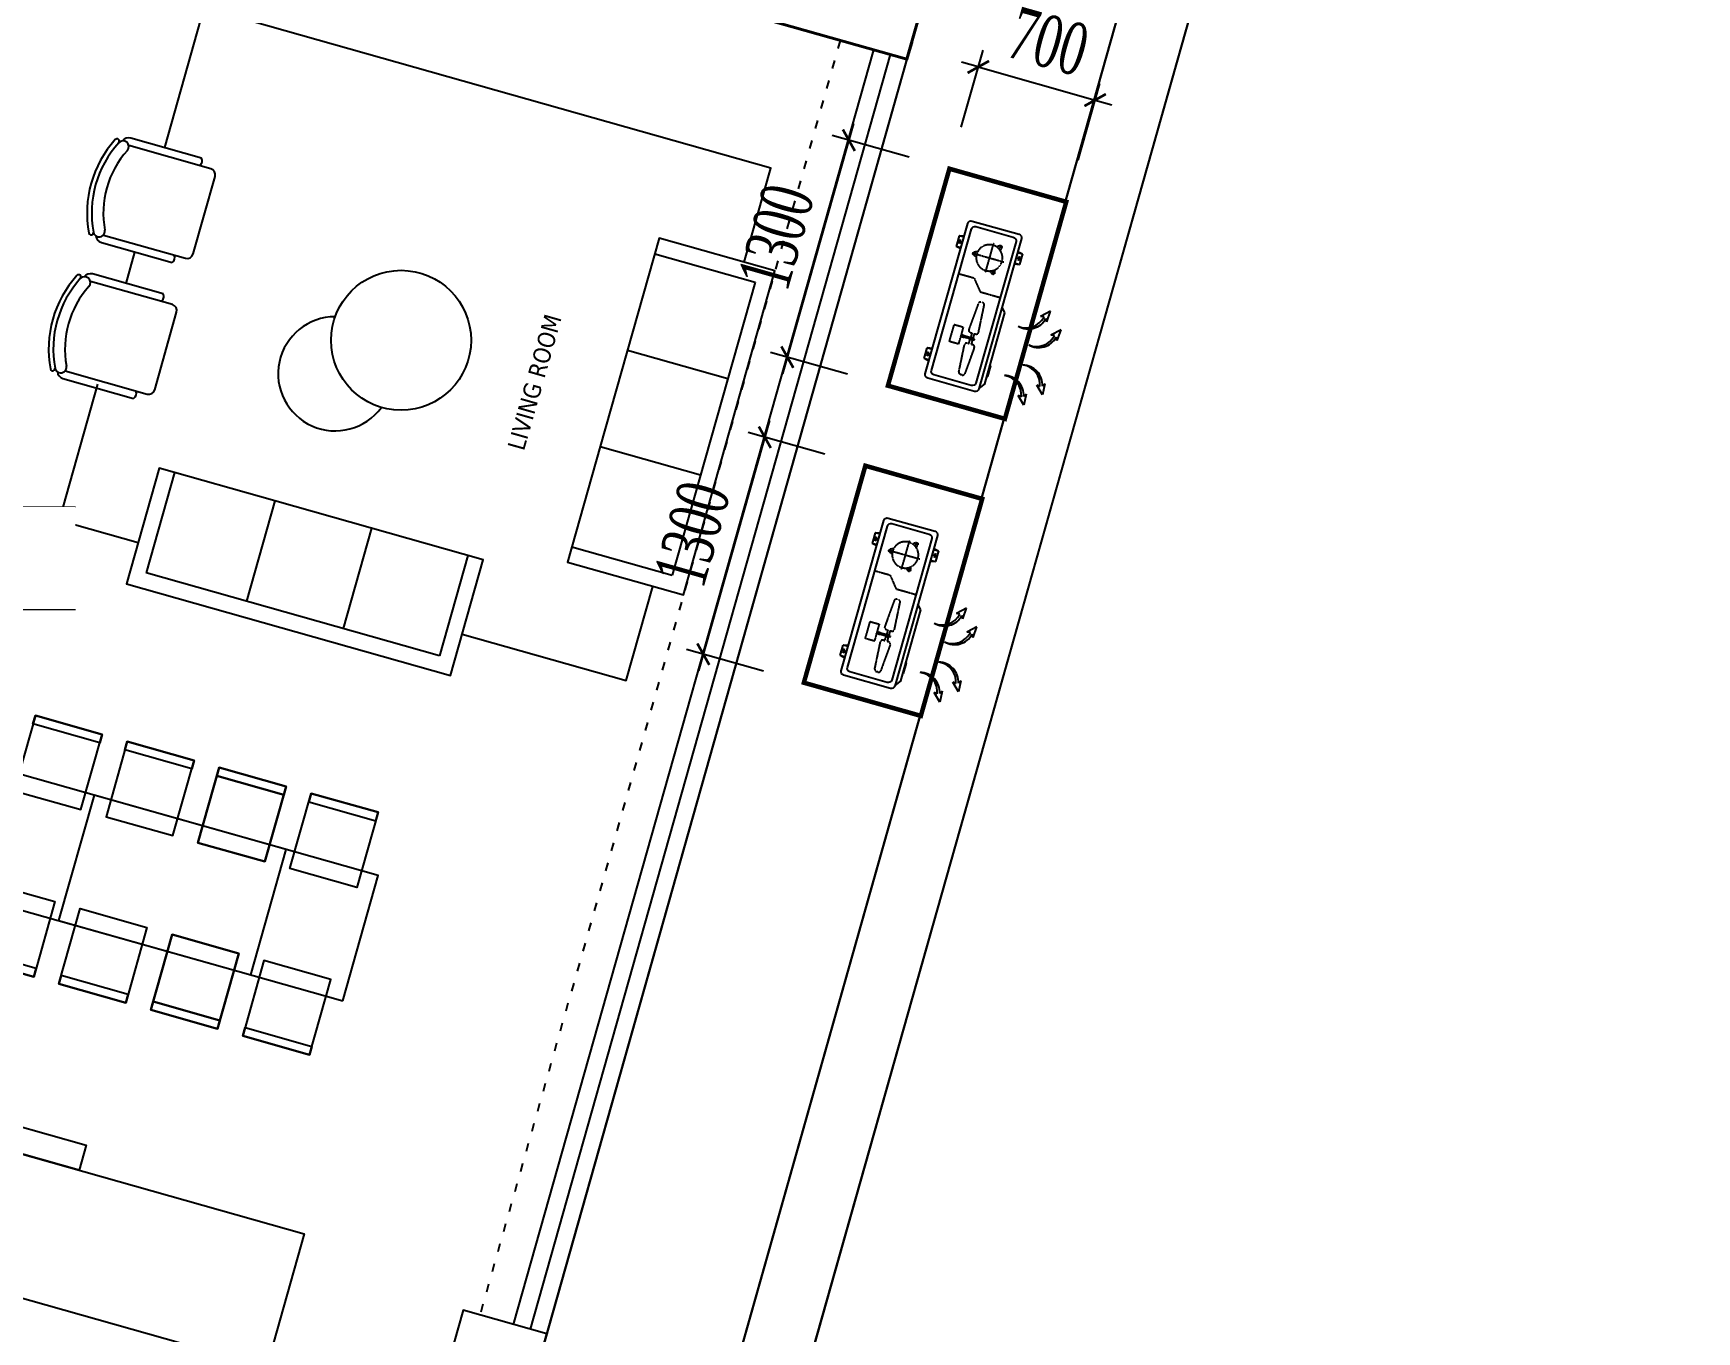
# Model space of a CAD drawing. Header units: millimetres. Extents: x -361654186 to 361255443, y -278569811 to 278836587.
# Drawn here: x -17679 to -8104, y 156028 to 163504 of the extents above; entities that cross this region are included whole.
import ezdxf
from ezdxf.enums import TextEntityAlignment as Align
from ezdxf.xclip import XClip

# ---------------------------------------------------------------- set-up
doc = ezdxf.new("R2010")
doc.units = ezdxf.units.MM
doc.header["$MEASUREMENT"] = 0
doc.header["$XCLIPFRAME"] = 0
doc.set_wipeout_variables(frame=1)
doc.linetypes.add('ACAD_ISO03W100', pattern=[30, 12, -18])
doc.linetypes.add('HIDDEN', pattern=[0.375, 0.25, -0.125])
for name, color, linetype in [('1VinaPVC-Text', 9, 'Continuous'), ('220403_HDN_Penthouse Plan$0$A-_FURN----_E-_N', 251, 'Continuous'), ('220403_HDN_Penthouse Plan$0$A-DRAIN', 8, 'Continuous'), ('220403_HDN_Penthouse Plan$0$FURN', 8, 'Continuous'), ('A-_FURN----_E-_N', 251, 'Continuous'), ('AC-EAD', 6, 'Continuous'), ('CCU_ De xuat MEP _ E', 2, 'Continuous'), ('IDEA - dim', 251, 'Continuous'), ('KT-Net manh', 139, 'Continuous'), ('KT-Thay', 7, 'Continuous'), ('VCC-AC-unit AC', 1, 'Continuous'), ('Xref_NT1+NT2_MBDV Cot vach_220729$0$ccu12-Thay', 7, 'Continuous')]:
    doc.layers.add(name, color=color, linetype=linetype)
doc.layers.add('DO DIEN TICH SAN', color=40, linetype='Continuous', plot=False)
for name, color, linetype, lineweight in [('KT-Chuviet', 255, 'Continuous', 15), ('KT-Net cat', 1, 'Continuous', 40), ('KT-Net thay', 7, 'Continuous', 15), ('KT-Net truc', 18, 'Continuous', 15)]:
    doc.layers.add(name, color=color, linetype=linetype, lineweight=lineweight)
doc.styles.add('font unicode ccu', font='arial.ttf')
doc.styles.add('ROMANS', font='ROMANS.SHX')
doc.styles.add('Tahoma', font='tahoma.ttf')
doc.styles.add('vntimeh.shx', font='vntimeh.shx', dxfattribs={"width": 0.65})
doc.dimstyles.new('1-150-HVAC DIM', dxfattribs={"dimscale": 100, "dimtxt": 3, "dimasz": 1, "dimexe": 1, "dimexo": 0, "dimgap": 1, "dimtad": 1, "dimdec": 0, "dimrnd": 10, "dimzin": 0, "dimdsep": 46, "dimtxsty": 'vntimeh.shx', "dimblk": 'ARCHTICK', "dimcen": 0.2, "dimdle": 1, "dimclrd": 7, "dimclre": 7, "dimclrt": 150, "dimadec": 0, "dimazin": 0, "dimtm": 1e-09, "dimtfac": 1, "dimtdec": 0, "dimtix": 1, "dimtmove": 0, "dimatfit": 3, "dimfxl": 3.6, "dimfxlon": 1, "dimtzin": 0, "dimarcsym": 0})

# ---------------------------------------------------------------- blocks, each defined once
blk = doc.blocks.new('OU DHCB')
at = {"ltscale": 10}
for p, q in [((-145596.7359835756, -72628.19858895507), (-145596.7359835755, -73528.19858895507)), ((-145296.7359835756, -72608.19858895507), (-145576.7359835756, -72608.19858895507)), ((-145568.159058152, -72656.08931015906), (-145568.1590581519, -73502.79584965573)), ((-145324.4190639546, -72636.08931015906), (-145548.159058152, -72636.08931015906)), ((-145301.9190639545, -73502.79584965573), (-145301.9190639546, -72656.08931015906)), ((-145276.7359835755, -73528.19858895507), (-145276.7359835756, -72628.19858895507)), ((-145251.7359835756, -72666.54320485782), (-145276.7359835756, -72633.91402237766)), ((-145251.7359835756, -72666.54320485782), (-145251.7359835755, -73091.63776905168)), ((-145251.7359835755, -73091.63776905168), (-145276.7359835756, -73117.74108818787)), ((-145548.1590581519, -73522.79584965573), (-145324.4190639545, -73522.79584965573)), ((-145576.7359835755, -73548.19858895507), (-145296.7359835755, -73548.19858895507))]:
    blk.add_line(p, q, dxfattribs=at)
for p, q in [((-145600.3090889574, -72742.46089483847), (-145627.2724797422, -72742.46089483894)), ((-145596.7359835737, -72704.6985221715), (-145626.5373331342, -72710.6859819922)), ((-145596.7359835737, -72710.68598199266), (-145626.5373331342, -72710.6859819922)), ((-145626.5373331342, -72710.6859819922), (-145626.537333134, -72774.23580768521)), ((-145613.7907843499, -72729.27302923848), (-145613.7907843499, -72756.23642001537)), ((-145251.7359835756, -72709.72133146526), (-145246.9346340166, -72710.68598199266)), ((-145251.7359835756, -72710.68598199272), (-145246.9346340166, -72710.68598199266)), ((-145251.7359835756, -72742.46089483929), (-145246.1994874087, -72742.46089483934)), ((-145246.9346340166, -72710.68598199266), (-145246.9346340169, -72774.23580768568)), ((-145596.7359835744, -72774.23580768568), (-145626.5373331339, -72774.23580768521)), ((-145596.7359835746, -72780.22326750544), (-145626.5373331342, -72774.23580768521)), ((-145251.7359835756, -72774.23580768573), (-145246.934634017, -72774.23580768568)), ((-145251.7359835756, -72775.20045821296), (-145246.9346340166, -72774.23580768568)), ((-145600.3090889574, -73413.93628307173), (-145627.2724797422, -73413.93628307126)), ((-145596.7359835746, -73376.17391040476), (-145626.5373331342, -73382.16137022499)), ((-145596.7359835744, -73382.16137022452), (-145626.5373331339, -73382.16137022499)), ((-145626.5373331342, -73445.711195918), (-145626.537333134, -73382.16137022499)), ((-145613.7907843499, -73427.12414867172), (-145613.7907843499, -73400.16075789483)), ((-145276.7359835763, -73376.1739104043), (-145246.9346340166, -73382.16137022452)), ((-145276.7359835764, -73382.16137022406), (-145246.934634017, -73382.16137022452)), ((-145273.1628781935, -73413.93628307126), (-145246.1994874087, -73413.9362830708)), ((-145259.6811828009, -73427.12414867125), (-145259.6811828009, -73400.16075789437)), ((-145246.9346340166, -73445.71119591754), (-145246.9346340169, -73382.16137022452)), ((-145596.7359835737, -73445.71119591754), (-145626.5373331342, -73445.711195918)), ((-145596.7359835737, -73451.6986557387), (-145626.5373331342, -73445.711195918)), ((-145276.7359835771, -73445.71119591707), (-145246.9346340166, -73445.71119591754)), ((-145276.7359835771, -73451.69865573823), (-145246.9346340166, -73445.71119591754))]:
    blk.add_line(p, q)
at = {"linetype": 'HIDDEN', "ltscale": 1.5}
for p, q in [((-145413.9539361256, -72690.93626985545), (-145425.2743603915, -72850.3464246098)), ((-145391.7116543167, -72679.24295534656), (-145400.5201600925, -72679.24295534656)), ((-145366.9574540176, -72850.3464246098), (-145378.2778782834, -72690.93626985545)), ((-145413.9539361256, -73100.72940071652), (-145425.2743603915, -72941.3192459621)), ((-145411.8405843586, -72927.5993492777), (-145402.8542549818, -72927.5993492777)), ((-145402.8542549818, -72927.5993492777), (-145402.8542549818, -72902.06651731845)), ((-145402.8542549818, -72902.06651731845), (-145389.3775594272, -72902.06651731845)), ((-145389.3775594272, -72927.5993492777), (-145389.3775594272, -72902.06651731845)), ((-145389.3775594272, -72927.5993492777), (-145380.3912300507, -72927.5993492777)), ((-145366.9574540176, -72941.3192459621), (-145378.2778782834, -73100.72940071652)), ((-145424.3244128572, -73457.61947981999), (-145424.3244128572, -73284.34750655977)), ((-145372.1718516731, -73297.9798048001), (-145387.1776447338, -73289.31620613698)), ((-145384.0065475349, -73301.15090199895), (-145375.342948872, -73286.14510893813)), ((-145504.9601435018, -73370.98349318982), (-145522.2873408278, -73370.98349318982)), ((-145513.6237421648, -73362.31989452682), (-145513.6237421648, -73379.64709185276)), ((-145510.9603994874, -73370.98349318982), (-145337.6884262272, -73370.98349318982)), ((-145384.0065475349, -73440.81608438081), (-145375.342948872, -73455.82187744146)), ((-145387.1776447338, -73452.6507802426), (-145372.1718516731, -73443.98718157967))]:
    blk.add_line(p, q, dxfattribs=at)
for points in [[(-145514.0369933077, -72845.00641289927), (-145514.0369933077, -72946.6592576727), (-145460.1302110892, -72946.6592576727), (-145460.1302110892, -72845.00641289927)], [(-145438.3748983174, -72892.94521453363), (-145378.3072809206, -72892.94521453363), (-145378.3072809206, -72898.7209469756), (-145438.3748983174, -72898.7209469756)]]:
    blk.add_lwpolyline(points, close=True, dxfattribs=at)
for points in [[(-145411.8405843586, -72864.06632129426), (-145402.8542549818, -72864.06632129426), (-145402.8542549818, -72889.59915325334), (-145389.3775594272, -72889.59915325334), (-145389.3775594272, -72864.06632129426), (-145380.3912300507, -72864.06632129426)], [(-145460.1302110892, -72902.18613808436), (-145439.9151677571, -72902.18613808436), (-145439.9151677571, -72889.4795324876), (-145460.1302110892, -72889.4795324876)], [(-145568.1590581519, -73235.6644869287), (-145477.5859351165, -73235.6644869287), (-145421.9678457306, -73168.28098990311), (-145301.9190639544, -73168.28098990311)]]:
    blk.add_lwpolyline(points, dxfattribs=at)
for points in [[(-145400.506466276, -73299.01593738), (-145385.0322228624, -73286.8395249426, -0.6770329614269011), (-145371.0996937773, -73294.88347436048), (-145373.9076545681, -73314.37276847954)], [(-145498.5591177275, -73386.34032428954), (-145516.8413219319, -73379.02744260765, -0.6770329614269011), (-145516.8413219319, -73362.93954377211), (-145498.5591177275, -73355.62666209022)], [(-145373.9076545681, -73427.59421790004), (-145371.0996937773, -73447.08351201928, -0.6770329614269011), (-145385.0322228624, -73455.12746143699), (-145400.506466276, -73442.95104899965)]]:
    blk.add_lwpolyline(points, format="xyb", dxfattribs=at)
for centre in [(-145613.7907843498, -72742.46089483894), (-145613.7907843498, -73413.93628307126), (-145259.6811828011, -73413.9362830708)]:
    blk.add_circle(centre, 6.399999998510705)
blk.add_circle((-145424.3244128572, -73370.98349318982), 75.80648830138873, dxfattribs=at)
at = {"ltscale": 10}
for centre, radius, start, end in [((-145576.7359835756, -72628.19858895507), 20, 90, 180), ((-145548.159058152, -72656.08931015906), 20, 90, 180), ((-145324.0708671735, -72658.3538387804), 22.2672511938213, 5.836940991571704, 90.89598033136627), ((-145296.7359835756, -72628.19858895507), 20, 0, 90), ((-145576.7359835755, -73528.19858895507), 20, 180, 270), ((-145548.1590581519, -73502.79584965573), 20, 180, 270), ((-145324.0708671734, -73500.53132103439), 22.26725119372981, 269.1040196686337, 354.1630590084283), ((-145296.7359835755, -73528.19858895507), 20, 270, 0)]:
    blk.add_arc(centre, radius, start, end, dxfattribs=at)
at = {"linetype": 'HIDDEN', "ltscale": 1.5, "extrusion": (-3.705961975267651e-18, -2.302887044638033e-31, -1)}
for centre, major_axis, ratio, start_param, end_param in [((-145400.5201600925, -72691.94956094332), (13.47669555471336, 1.34378840757246e-09), 0.9428576571430538, 3.22142263940278, 4.712388980478704), ((-145391.7116543167, -72691.94956094332), (13.47669555471336, -1.34381379242754e-09), 0.942857657143054, 4.712388980290674, 6.203355321366594), ((-145411.8405843586, -72851.35971569768), (13.47669555469076, -1.05462899242754e-09), 0.9428576571446344, 1.570796326721111, 3.221422639214027), ((-145380.3912300507, -72940.3059548744), (13.47669555469076, -1.05462899242754e-09), 0.9428576571446344, 4.712388980310906, 6.363015292803822), ((-145400.5201600925, -73099.71610962864), (13.47669555471336, -1.34381379242754e-09), 0.942857657143054, 1.57079632670088, 3.061762667776801), ((-145391.7116543167, -73099.71610962864), (13.47669555471336, 1.34378840757246e-09), 0.9428576571430538, 0.0798299858129885, 1.57079632688891)]:
    blk.add_ellipse(centre, major_axis=major_axis, ratio=ratio, start_param=start_param, end_param=end_param, dxfattribs=at)
at = {"linetype": 'HIDDEN', "ltscale": 1.5, "extrusion": (-3.705961975267651e-18, -2.30288704463893e-31, -1)}
for centre, start_param, end_param in [((-145380.3912300507, -72851.35971569768), -0.0798299856242348, 1.570796326868679), ((-145411.8405843586, -72940.3059548744), 3.061762667965558, 4.712388980458472)]:
    blk.add_ellipse(centre, major_axis=(13.47669555469076, 1.05462300757246e-09), ratio=0.9428576571446344, start_param=start_param, end_param=end_param, dxfattribs=at)
blk = doc.blocks.new('ki hieu qt')
at = {"layer": 'AC-EAD', "color": 7}
for points in [[(-276796163327.464, 549769551681.0894), (-276796163446.0606, 549769551567.1503)], [(-276796163338.9174, 549769551517.0281), (-276796163327.464, 549769551681.0894)], [(-276796163396.6809, 549769551574.9169), (-276796163446.0606, 549769551567.1503)], [(-276796163338.9174, 549769551517.0281), (-276796163364.6031, 549769551559.9108)], [(-276796163110.5587, 549769551464.184), (-276796163229.1553, 549769551350.2449)], [(-276796163122.012, 549769551300.1228), (-276796163110.5587, 549769551464.184)], [(-276796163179.7757, 549769551358.0116), (-276796163229.1553, 549769551350.2449)], [(-276796163122.012, 549769551300.1228), (-276796163147.6976, 549769551343.0052)], [(-276796163338.9174, 549769550438.0544), (-276796163364.6031, 549769550395.1718)], [(-276796163338.9174, 549769550438.0544), (-276796163327.464, 549769550273.9932)], [(-276796163179.7757, 549769550597.0709), (-276796163229.1553, 549769550604.8376)], [(-276796163110.5587, 549769550490.8986), (-276796163229.1553, 549769550604.8376)], [(-276796163122.012, 549769550654.9597), (-276796163147.6976, 549769550612.0773)], [(-276796163122.012, 549769550654.9597), (-276796163110.5587, 549769550490.8986)], [(-276796163396.6809, 549769550380.1656), (-276796163446.0606, 549769550387.9323)], [(-276796163327.464, 549769550273.9932), (-276796163446.0606, 549769550387.9323)]]:
    blk.add_lwpolyline(points, dxfattribs=at)
for centre, radius, start, end in [((-276796163644.4366, 549769551622.9794), 286.8527087762382, 255.434448979571, 347.3073344548822), ((-276796163679.501, 549769551631.3489), 288.3951209083507, 262.614727528198, 348.7092694430371), ((-276796163427.5312, 549769551406.0741), 286.8527087762382, 255.434448979571, 347.3073344548822), ((-276796163462.5958, 549769551414.4435), 288.3951209083507, 262.614727528198, 348.7092694430371), ((-276796163427.5312, 549769550549.0084), 286.8527087762382, 12.69295835412746, 104.5668063709439), ((-276796163462.5958, 549769550540.639), 288.3951209083507, 11.29147703540943, 97.38530942130281), ((-276796163644.4366, 549769550332.1031), 286.8527087762382, 12.69295835412746, 104.5668063709439), ((-276796163679.501, 549769550323.7336), 288.3951209083507, 11.29147703540943, 97.38530942130281)]:
    blk.add_arc(centre, radius, start, end, dxfattribs=at)
blk = doc.blocks.new('DHCB.1')
at = {"xscale": -1, "rotation": 106.4733300107783}
blk.add_blockref('OU DHCB', (-194859.9671084196, -237775.7974229998), dxfattribs=at)
at = {"xscale": 0.4, "yscale": 0.4, "zscale": 0.4, "rotation": 286.4738024344239}
blk.add_blockref('ki hieu qt', (-179483459312.1194, -168534274838.7475), dxfattribs=at)
blk = doc.blocks.new('_ARCHTICK')
at = {"color": 0, "linetype": 'ByBlock', "const_width": 0.15}
blk.add_lwpolyline([(-0.5, -0.5), (0.5, 0.5)], dxfattribs=at)
blk = doc.blocks.new('*D200')
at = {"layer": 'CCU_ De xuat MEP _ E', "color": 7, "lineweight": -2, "transparency": 16777216}
for p, q in [((13302398.71082504, 1135954.402828832), (13301990.04370312, 1134513.11946019)), ((13302717.77830105, 1135759.99103456), (13302275.22445747, 1135885.474481801)), ((13302363.66919967, 1134511.12238052), (13301921.11535609, 1134636.60582776))]:
    blk.add_line(p, q, dxfattribs=at)
at = {"layer": 'Defpoints', "color": 0, "transparency": 16777216}
for p in [(13302950.4495244, 1135694.018526123), (13302017.32271339, 1134609.326817491), (13302596.34042302, 1134445.149872083)]:
    blk.add_point(p, dxfattribs=at)
at = {"layer": 'CCU_ De xuat MEP _ E', "color": 7, "lineweight": -2, "transparency": 16777216, "xscale": 100, "yscale": 100, "zscale": 100}
for p, rotation in [((13302371.43181477, 1135858.195471531), 74.16963809733869), ((13302017.32271339, 1134609.326817491), 254.1696380973387)]:
    blk.add_blockref('_ARCHTICK', p, dxfattribs=dict(at, rotation=rotation))
at = {"layer": 'CCU_ De xuat MEP _ E', "color": 150, "transparency": 16777216, "insert": (13301953.85887083, 1135301.958670184), "char_height": 300, "attachment_point": 5, "rotation": 74.16963809733868, "style": 'vntimeh.shx'}
blk.add_mtext('1300', dxfattribs=at)
blk = doc.blocks.new('*D201')
at = {"layer": 'CCU_ De xuat MEP _ E', "color": 7, "lineweight": -2, "transparency": 16777216}
for p, q in [((13303018.3799627, 1135933.603984857), (13303143.85903397, 1136376.159069193)), ((13303116.58097499, 1136279.951442163), (13303020.37334796, 1136307.229501134)), ((13303116.58097499, 1136279.951442163), (13303789.02296298, 1136089.291795216)), ((13303690.82195068, 1135742.94433791), (13303816.30102195, 1136185.499422246)), ((13303789.02296298, 1136089.291795216), (13303885.23059001, 1136062.013736244))]:
    blk.add_line(p, q, dxfattribs=at)
at = {"layer": 'Defpoints', "color": 0, "transparency": 16777216}
for p in [(13303789.02296298, 1136089.291795216), (13302950.4495244, 1135694.018526123, 0.001764866749303484), (13303622.89151238, 1135503.358879176, 0.001764866749890237)]:
    blk.add_point(p, dxfattribs=at)
at = {"layer": 'CCU_ De xuat MEP _ E', "color": 7, "lineweight": -2, "transparency": 16777216, "xscale": 100, "yscale": 100, "zscale": 100}
for p, rotation in [((13303116.58097499, 1136279.951442163), 344.1702046371026), ((13303789.02296298, 1136089.291795216), 164.1702046371026)]:
    blk.add_blockref('_ARCHTICK', p, dxfattribs=dict(at, rotation=rotation))
at = {"layer": 'CCU_ De xuat MEP _ E', "color": 150, "transparency": 16777216, "insert": (13303520.99711641, 1136425.140686265), "char_height": 300, "attachment_point": 5, "rotation": 344.17020463710264, "style": 'vntimeh.shx'}
blk.add_mtext('700', dxfattribs=at)
blk = doc.blocks.new('*D202')
at = {"layer": 'CCU_ De xuat MEP _ E', "color": 7, "lineweight": -2, "transparency": 16777216}
for p, q in [((13301914.84261975, 1134244.406594254), (13301506.17549784, 1132803.123225612)), ((13302233.91009576, 1134049.994799982), (13301791.35625218, 1134175.478247223)), ((13301879.80099439, 1132801.126145941), (13301437.24715081, 1132926.609593182))]:
    blk.add_line(p, q, dxfattribs=at)
at = {"layer": 'Defpoints', "color": 0, "transparency": 16777216}
for p in [(13302466.58131911, 1133984.022291545), (13301533.45450811, 1132899.330582913), (13302112.47221774, 1132735.153637504)]:
    blk.add_point(p, dxfattribs=at)
at = {"layer": 'CCU_ De xuat MEP _ E', "color": 7, "lineweight": -2, "transparency": 16777216, "xscale": 100, "yscale": 100, "zscale": 100}
for p, rotation in [((13301887.56360948, 1134148.199236953), 74.16963809733869), ((13301533.45450811, 1132899.330582913), 254.1696380973387)]:
    blk.add_blockref('_ARCHTICK', p, dxfattribs=dict(at, rotation=rotation))
at = {"layer": 'CCU_ De xuat MEP _ E', "color": 150, "transparency": 16777216, "insert": (13301469.99066555, 1133591.962435606), "char_height": 300, "attachment_point": 5, "rotation": 74.16963809733868, "style": 'vntimeh.shx'}
blk.add_mtext('1300', dxfattribs=at)
blk = doc.blocks.new('220403_HDN_Penthouse Plan$0$CH12')
for p, q in [((-312.375, -149.2411279597436), (-312.375, -572.1779138786915)), ((-267.75, -149.2411279597436), (-267.75, -639.6303226458076)), ((267.75, -639.6303226458076), (267.75, -149.2411280118249)), ((312.375, -572.1779138786915), (312.375, -149.2411246072115)), ((-232.0500000000029, -675.3303226458047), (232.0500000000029, -675.3303226458047))]:
    blk.add_line(p, q)
for centre, radius, start, end in [((-273.6712626853696, -77.20016474780641), 13.38749999999989, 116.2505862071374, 296.2505862071374), ((-252.9468673518131, -119.2240579767858), 33.46874999998481, 116.2505888953854, 296.2505888953855), ((0, -632.1362743546706), 632.1362743546692, 63.74941379286258, 116.2505862071374), ((0, -632.1362743546706), 605.3612743546691, 63.7494137928626, 116.2505862071374), ((0, -632.1362743546706), 538.4237743546691, 63.74941109871938, 116.2505888953856), ((252.9468674045929, -119.2240580028119), 33.46875000001501, 243.7494110987195, 63.74941109871941), ((273.671262685355, -77.20016474780641), 13.38750000000007, 243.7494137928627, 63.74941379286245), ((-267.75, -149.2411279597436), 44.62499999999999, 111.939144832112, 180), ((267.75, -149.2411280118286), 44.62499999999959, 0, 68.06085506708637), ((-290.0625, -549.8654138786915), 31.55464011044969, 225, 315), ((290.0625, -549.8654138786915), 31.55464011044961, 225.0000000000001, 315.0000000000002), ((-232.0500000000029, -639.6303226458076), 35.7, 180, 269.9999999999999), ((232.0500000000029, -639.6303226458076), 35.7, 270, 0)]:
    blk.add_arc(centre, radius, start, end)
blk = doc.blocks.new('220403_HDN_Penthouse Plan$0$A$Cece1f3a0')
at = {"layer": '220403_HDN_Penthouse Plan$0$FURN'}
blk.add_circle((0, 0), 436.4401978151038, dxfattribs=at)
blk.add_arc((-338.3854285888374, -312.7837343905121, -1.718933365873774e-06), 355.9119288381189, 105.8232951692103, 339.6736847698053, dxfattribs=at)
blk = doc.blocks.new('*U257')
at = {"linetype": 'Continuous'}
for points in [[(-375.0000000000002, -849.9999999962746), (374.9999999999998, -849.9999999962748), (375.0000000000002, 850.0000000037252), (-374.9999999999998, 850.0000000037254)], [(-724.9999999999999, 750.0000000037254), (-274.9999999999999, 750.0000000037253), (-274.9999999999999, 350.0000000037253), (-724.9999999999999, 350.0000000037254)], [(-724.9999999999999, 350.0000000037254), (-674.9999999999999, 350.0000000037254), (-674.9999999999999, 750.0000000037254), (-724.9999999999999, 750.0000000037254)], [(725.0000000000001, 750.0000000037252), (275.0000000000001, 750.0000000037253), (275.0000000000001, 350.0000000037252), (725.0000000000001, 350.0000000037252)], [(725.0000000000001, 350.0000000037252), (675.0000000000001, 350.0000000037252), (675.0000000000001, 750.0000000037252), (725.0000000000001, 750.0000000037252)], [(-725, 200.0000000037254), (-274.9999999999999, 200.0000000037253), (-275.0000000000001, -199.9999999962747), (-725, -199.9999999962746)], [(-725, -199.9999999962746), (-675, -199.9999999962746), (-675, 200.0000000037254), (-725, 200.0000000037254)], [(725, 200.0000000037251), (275.0000000000001, 200.0000000037252), (274.9999999999999, -199.9999999962748), (725, -199.9999999962749)], [(725, -199.9999999962749), (675, -199.9999999962748), (675, 200.0000000037252), (725, 200.0000000037251)], [(-725.0000000000001, -749.9999999962746), (-275.0000000000001, -749.9999999962747), (-275.0000000000001, -349.9999999962747), (-725.0000000000001, -349.9999999962746)], [(-725.0000000000001, -349.9999999962746), (-675.0000000000001, -349.9999999962746), (-675.0000000000001, -749.9999999962746), (-725.0000000000001, -749.9999999962746)], [(724.9999999999999, -749.9999999962748), (274.9999999999999, -749.9999999962747), (274.9999999999999, -349.9999999962748), (724.9999999999999, -349.9999999962748)], [(724.9999999999999, -349.9999999962748), (674.9999999999999, -349.9999999962748), (674.9999999999999, -749.9999999962748), (724.9999999999999, -749.9999999962748)]]:
    blk.add_lwpolyline(points, close=True, dxfattribs=at)
blk = doc.blocks.new('PH4')
at = {"color": 2}
blk.add_lwpolyline([(8099.999999999854, 1924.999999999854), (8099.999999999862, 2424.999999999796), (7599.999999999854, 2424.999999999825), (7599.999999999818, 1924.999999999796)], close=True, dxfattribs=at)
at = {"layer": '220403_HDN_Penthouse Plan$0$A-DRAIN', "extrusion": (-2.863228294552766e-12, -6.340772013831433e-06, 0.9999999999798974)}
for points, elevation in [([(7516.980195181226, 8670.360359987395), (7516.980449444251, 9233.445780517683), (4124.950857345015, 9233.447311694534), (4124.950480185275, 8398.201875150384)], -0.05497679984498771), ([(7007.692266025733, 8578.052897576665), (7607.69226606359, 8578.052626801204)], -0.05497679984503199), ([(7607.69226606359, 8578.052626801204), (7607.691474544641, 6824.206472956605)], -0.05497679984500189), ([(7007.692005658719, 8001.129820650064), (7607.692005702374, 8001.129549874778)], -0.05497679984500843), ([(7007.691745280812, 7424.206743727772), (7607.691745325639, 7424.206472948353)], -0.0549767998450335), ([(4124.949841069611, 6982.316796446023), (4124.949474079061, 6169.6069363885), (4597.994057176147, 6169.606722878667)], -0.05497679984501588), ([(7007.691474501276, 6824.206743730872), (7607.691474544641, 6824.206472956605)], -0.05497679984504453), ([(6536.455595644482, 6169.605847610303), (7516.979065921958, 6169.605405105187), (7516.979319829072, 6731.898821520162)], -0.05497679984498634), ([(4690.301950008747, 6613.909041245054), (4690.301679219934, 6013.90904121227)], -0.05497679984500847), ([(5290.301950019741, 6613.908770468662), (5290.301679226875, 6013.908770436576)], -0.05497679984502842), ([(5867.225026933083, 6613.908510104543), (5867.224756142867, 6013.908510062853)], -0.05497679984500798), ([(6444.148103854837, 6613.908249730936), (6444.147833068448, 6013.908249689799)], -0.05497679984498613), ([(6444.147833068448, 6013.908249689799), (4690.301679220946, 6013.909041208661)], -0.05497679984501157)]:
    blk.add_lwpolyline(points, dxfattribs=dict(at, elevation=elevation))
for points, elevation in [([(7007.691745257289, 7424.206743728907), (7007.691432819163, 6731.899051411755), (7699.999125163369, 6731.898738978119), (7699.999999999913, 8670.360277441045), (7007.692307659265, 8670.360589882801), (7007.691745257289, 7424.206743728907)], -0.05497679984499842), ([(5290.301950020599, 6613.908770493051), (4597.994257706487, 6613.909082936757), (4597.993945259906, 5921.60139058759), (6536.455483721402, 5921.600515768239), (6536.455796170354, 6613.908208101981), (5290.301950020599, 6613.908770493051)], -0.054976799845041)]:
    blk.add_lwpolyline(points, close=True, dxfattribs=dict(at, elevation=elevation))
at = {"layer": '220403_HDN_Penthouse Plan$0$A-DRAIN', "extrusion": (8.958592753569634e-07, -3.170386411463724e-06, 0.9999999999945731), "elevation": -0.02750505456998492}
blk.add_lwpolyline([(4124.950113116583, 7585.323222945493), (4124.950198074524, 7773.451875297795)], dxfattribs=at)
at = {"layer": 'IDEA - dim'}
for p, q in [((7899.999999999985, 10050), (7900.000000000022, 2424.999999999709)), ((8000.000000000036, 10049.99999999988), (7999.999999999978, 2424.999999999796)), ((8099.999999999913, 10049.99999999985), (8099.999999999949, 2049.999999999854))]:
    blk.add_line(p, q, dxfattribs=at)
at = {"layer": 'IDEA - dim', "elevation": 1.417755076681712e-10}
for points in [[(4803.261851244431, 2599.995280731266), (4803.262899971458, 2749.995280727802), (5253.262899959162, 2749.992134550761), (5253.261851234129, 2599.992134553962)], [(3870.000553208163, 1800), (3870.000553208098, 2600), (6599.99999999984, 2600.000000000058), (6599.999999999869, 1800)]]:
    blk.add_lwpolyline(points, close=True, dxfattribs=at)
at = {"layer": 'KT-Net cat'}
blk.add_line((8099.999999999913, 10049.99999999985), (8099.999999999869, 10149.99999999988), dxfattribs=at)
blk.add_lwpolyline([(3970.00063732719, 10149.99999999985), (7599.999999999869, 10149.99999999985), (7599.99999999984, 10624.9999999998), (8099.999999999913, 10624.99999999983), (8099.999999999913, 10049.99999999985), (3870.00055320812, 10049.99999999988)], dxfattribs=at)
at = {"layer": 'KT-Net manh', "linetype": 'ACAD_ISO03W100', "ltscale": 4}
blk.add_line((7699.999999999971, 10049.99999999985), (7700, 2424.999999999796), dxfattribs=at)
at = {"layer": '220403_HDN_Penthouse Plan$0$A-_FURN----_E-_N', "linetype": 'Continuous', "extrusion": (-2.8632282732534e-12, -6.340772013831348e-06, 0.9999999999798974), "xscale": 0.9230769230769288, "yscale": 0.9230769230769288, "zscale": 0.9230769230769288, "rotation": 359.9999741273938}
blk.add_blockref('220403_HDN_Penthouse Plan$0$A$Cece1f3a0', (5737.656467016495, 7701.130393915017, -0.05497679984499648), dxfattribs=at)
at = {"layer": '220403_HDN_Penthouse Plan$0$A-DRAIN', "extrusion": (-2.863228264483092e-12, -6.340772013831332e-06, 0.9999999999798974), "rotation": 89.9999741273942}
for p in [(3775.079008780813, 8085.827033138781, -0.05524884073528895), (3775.078641717162, 7272.948380786393, -0.05524884073526164)]:
    blk.add_blockref('220403_HDN_Penthouse Plan$0$CH12', p, dxfattribs=at)
at = {"layer": 'A-_FURN----_E-_N', "linetype": 'Continuous', "rotation": 90.00211520115683}
for p in [(5049.166200164924, 4324.987078477425), (5599.166199790139, 4325.007382950862)]:
    blk.add_blockref('*U257', p, dxfattribs=at)
at = {"layer": '1VinaPVC-Text', "style": 'Tahoma'}
blk.add_text('LIVING ROOM', height=99.99999999999844, rotation=90.00211520086368, dxfattribs=at).set_placement((6592.242569949281, 7276.53660559142))
blk = doc.blocks.new('TAG CAO DO SAN')
at = {"layer": 'KT-Net thay', "flags": 128}
blk.add_lwpolyline([(1526701.778855525, -266095.2298759429), (1526701.778855525, -266566.6584041911), (1527644.63591202, -266566.6584041911), (1527644.63591202, -266095.2298759429)], close=True, dxfattribs=at)
blk.add_wipeout([(1526701.778855525, -266095.2298759429), (1527644.6359120198, -266095.2298759429), (1527644.6359120198, -266566.65840419114), (1526701.778855525, -266566.65840419114)]).dxf.layer = 'KT-Net thay'
for points in [[(1526701.778855525, -266330.9441400666), (1527644.63591202, -266330.9441400666)], [(1526701.778855525, -266566.6584041911), (1527644.63591202, -266566.6584041911)]]:
    blk.add_lwpolyline(points, dxfattribs=at)
at = {"layer": 'KT-Chuviet', "color": 31, "style": 'ROMANS', "width": 0.75}
blk.add_text('DTTT:', height=117.8571320618522, dxfattribs=at).set_placement((1526748.92170835, -266507.8139601254))
at = {"layer": 'KT-Chuviet', "color": 31, "style": 'font unicode ccu', "width": 0.75}
blk.add_attdef('TÊNPHÒNG', text='', height=117.85713, dxfattribs=at).set_placement((1527175.308820772, -266213.4467624734), align=Align.MIDDLE_CENTER)
at = {"layer": 'KT-Chuviet', "color": 31, "ltscale": 15, "style": 'ROMANS', "width": 0.75, "flags": 8}
blk.add_attdef('CAO-DO', (1527091.943339912, -266507.7298381611), '', height=117.8571320618522, dxfattribs=at)
blk = doc.blocks.new('DAN NONG ST')
at = {"layer": 'CCU_ De xuat MEP _ E', "color": 1, "const_width": 26}
for points, elevation in [([(13303269.68006538, 1134254.229392703), (13302596.22833443, 1134445.181653976), (13302950.26950787, 1135694.06956679), (13303622.89151238, 1135503.358879176), (13303269.68006538, 1134254.229392703)], 0.001450742547072947), ([(13302785.8118601, 1132544.233158125), (13302112.36012915, 1132735.185419397), (13302466.40130259, 1133984.073332211), (13303139.0233071, 1133793.362644598), (13302785.8118601, 1132544.233158125)], 0.00321560929696324)]:
    blk.add_lwpolyline(points, dxfattribs=dict(at, elevation=elevation))
at = {"layer": 'VCC-AC-unit AC', "rotation": 57.69731803255429}
for p in [(13326230.71063907, 1316692.817316996, 0.001450725922468143), (13325746.84243379, 1314982.821082417, 0.003215592672357881)]:
    blk.add_blockref('DHCB.1', p, dxfattribs=at)
at = {"layer": 'CCU_ De xuat MEP _ E'}
for p1, p2, distance, picture, middle in [((13302950.4495244, 1135694.018526123, 0.001450742546486306), (13303622.89151238, 1135503.358879176, 0.001450742547073058), 609.0295895745653, '*D201', (13303520.99711641, 1136425.140686265, -0.0003141242028171787)), ((13302950.4495244, 1135694.018526123, 0.001450742546486306), (13302596.34042302, 1134445.149872083, 0.001450742547073391), -601.8434825336703, '*D200', (13301953.85887083, 1135301.958670184, 0.00145074164148945)), ((13302466.58131911, 1133984.022291545, 0.003215609296376598), (13302112.47221774, 1132735.153637504, 0.003215609296962463), -601.8434825339243, '*D202', (13301469.99066555, 1133591.962435606, 0.003215608391379188))]:
    dim = blk.add_aligned_dim(p1=p1, p2=p2, distance=distance, dimstyle='1-150-HVAC DIM', dxfattribs=at)
    dim.commit()
    dim.dimension.update_dxf_attribs({"geometry": picture, "text_midpoint": middle})

msp = doc.modelspace()

# ---------------------------------------------------------------- linework, layer by layer
at = {"layer": 'Xref_NT1+NT2_MBDV Cot vach_220729$0$ccu12-Thay'}
for p, q in [((-22041.92453162008, 126071.0748283165, 5.460891948357875e-05), (-9403.168571129048, 170798.7294185966, 5.460891948357875e-05)), ((-22041.65580119577, 126070.9700228209, 5.46086672391564e-05), (-9402.899840704747, 170798.624613101, 5.46086672391564e-05)), ((-21656.72828305222, 125962.2005152565, 5.46086672391564e-05), (-8998.717491968186, 170757.9965756828, 5.46086672391564e-05))]:
    msp.add_line(p, q, dxfattribs=at)
at = {"layer": 'Xref_NT1+NT2_MBDV Cot vach_220729$0$ccu12-Thay', "elevation": 5.46086672391564e-05}
msp.add_lwpolyline([(-23100.02829519135, 126370.7167380979), (-10032.52987381758, 172615.6602734693, 0.02468762443620558), (-9740.455899076187, 173892.0896782248, 0.08689377473881693), (-9738.676791367703, 174618.9343626413), (-10229.03572859208, 176619.9826937025), (-14947.13125847781, 196104.559883437, 0.7715449943642202), (-23612.44082702056, 196268.5981386386), (-37446.73838684766, 147316.9506703455)], format="xyb", dxfattribs=at)
at = {"layer": 'Xref_NT1+NT2_MBDV Cot vach_220729$0$ccu12-Thay', "elevation": 5.460891948357875e-05}
msp.add_lwpolyline([(-21656.99701347659, 125962.3053207521), (-8998.986222392457, 170758.1013811785)], dxfattribs=at)

# ---------------------------------------------------------------- block references
at = {"layer": 'CCU_ De xuat MEP _ E', "extrusion": (7.523163845262425e-37, 3.294527862871436e-06, 0.999999999994573)}
msp.add_blockref('DAN NONG ST', (-13315355.71899644, -972970.3252478114, 0.3799779835336086), dxfattribs=at)
at = {"layer": 'KT-Thay', "rotation": 344.2212255667963}
msp.add_blockref('PH4', (-23177.45065092907, 155885.3214267477, 5.460840007000577e-05), dxfattribs=at)

# ---------------------------------------------------------------- next in the draw order: block references
at = {"layer": 'KT-Net truc'}
ref = msp.add_blockref('TAG CAO DO SAN', (-3836548.309588156, 826013.7613147035, 5.138053983023492e-05), dxfattribs=dict(at, xscale=2.5, yscale=2.5, zscale=2.5))
XClip(ref).set_block_clipping_path([(1526674.1636322693, -266330.944140067), (1527644.6359120195, -266095.2298759429)])
ref.add_attrib('CAO-DO', '164.6', (-18818.45123837635, 159744.4367193009, 5.138053983023492e-05), dxfattribs={"layer": 'KT-Chuviet', "color": 31, "ltscale": 15, "height": 294.6428301546305, "style": 'ROMANS', "width": 0.7500000000000001})
ref.add_attrib('CAO-DO', '-0.030', (-18818.45123837635, 159155.1510589916, 5.138053983023492e-05), dxfattribs={"layer": 'KT-Chuviet', "color": 31, "ltscale": 15, "height": 294.6428301546305, "style": 'ROMANS', "width": 0.7500000000000001})
ref.add_attrib('TÊNPHÒNG', 'N.SK. 3', dxfattribs={"layer": 'KT-Chuviet', "color": 31, "height": 294.642825, "style": 'font unicode ccu', "width": 0.7500000000000001}).set_placement((-18610.03753622519, 160480.1444085201, 5.138053983023492e-05), align=Align.MIDDLE_CENTER)

# ---------------------------------------------------------------- next in the draw order: linework, layer by layer
at = {"layer": 'DO DIEN TICH SAN', "elevation": 5.460855537377237e-05}
msp.add_lwpolyline([(-72832.09912515085, 124588.0856612851), (-60862.84345913425, 139086.9214391588, -0.4142135623114227), (-59456.49190991095, 139221.0700827781), (-51280.66214981818, 132469.1628621815, 0.4147700055942877), (-48461.1263019352, 132740.8142928137), (-45156.46455899577, 136750.2427729695), (-41452.43708294773, 135703.5905579814), (-41994.24086424381, 133786.1861633689, -0.1613219334233028), (-42478.94871970231, 133390.8490658693, 0.2677454210013694), (-42546.37061355964, 133308.0302585906), (-44136.58503725709, 127680.3745796853, 0.525932554896293), (-38767.40506738334, 121214.0646917859), (-26457.81557465368, 122381.0053981048, 0.3101758114841869), (-22041.64681762343, 126070.9646585621), (-9402.900884098071, 170798.6250598533, 0.05987960085944487)], format="xyb", dxfattribs=at)

doc.saveas('drawing.dxf')
